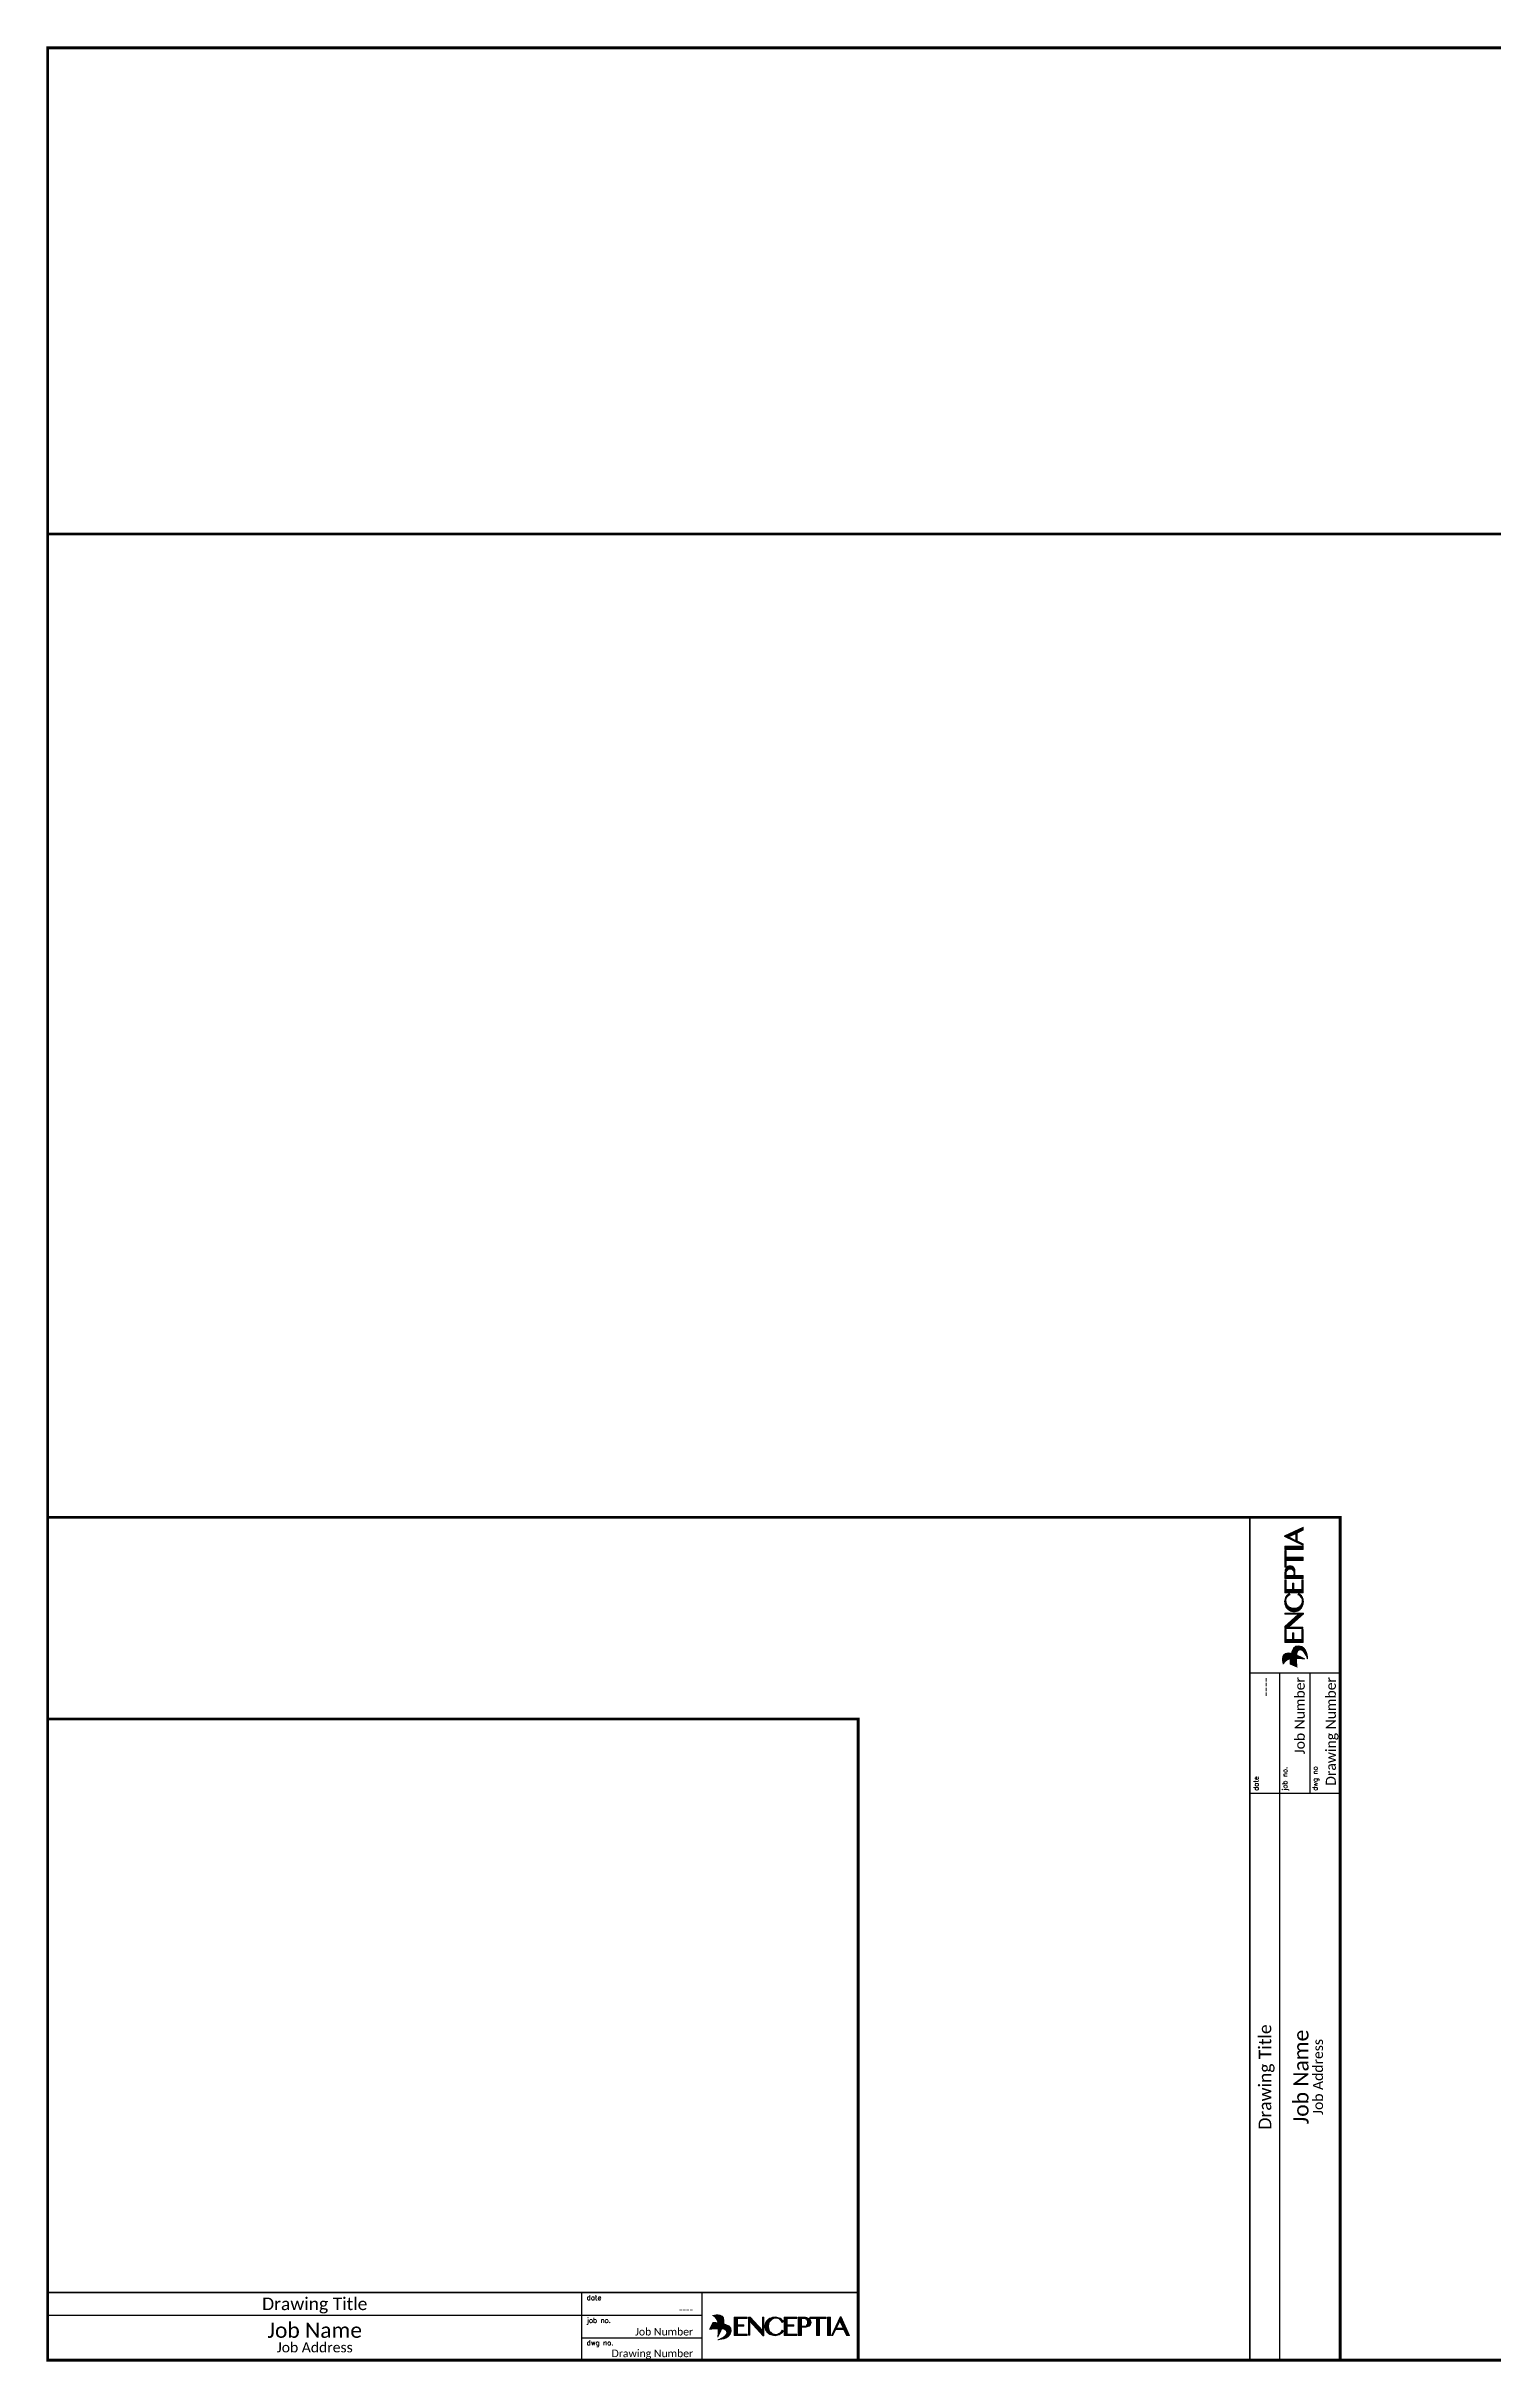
# Model space of a CAD drawing. Header units: inches. Extents: x -39 to 112, y -13 to 70.
# Drawn here: x 0.53 to 18.55, y 14.54 to 43.39 of the extents above; entities that cross this region are included whole.
import ezdxf
from ezdxf.enums import TextEntityAlignment as Align

# ---------------------------------------------------------------- set-up
doc = ezdxf.new("R2010")
doc.units = ezdxf.units.IN
doc.header["$MEASUREMENT"] = 0
doc.layers.add('ANNO-TTLB', color=7, linetype='Continuous')
doc.layers.add('ANNO-TTLB-TXT', color=8, linetype='Continuous')
doc.styles.add('AnnoText', font='calibri.ttf')
doc.styles.add('TTLB-Text', font='romans.shx')

# ---------------------------------------------------------------- blocks, each defined once
blk = doc.blocks.new('CompanyLogo')
at = {"true_color": 0x791d52}
h = blk.add_hatch(color=226, dxfattribs=at)
h.dxf.hatch_style = 2
edge = h.paths.add_edge_path()
edge.add_spline(control_points=[(0.18, 0.239), (0.176, 0.346), (0.039, 0.302), (0.039, 0.302), (0.039, 0.302), (0.098, 0.275), (0.107, 0.208), (0.115, 0.141), (0.104, 0.033), (0.104, 0.033), (0.104, 0.033), (0.181, 0.177), (0.18, 0.239)], knot_values=[0, 0, 0, 0, 1, 1, 1, 2, 2, 2, 3, 3, 3, 4, 4, 4, 4], degree=3, periodic=0)
at = {"true_color": 0x647934}
h = blk.add_hatch(color=77, dxfattribs=at)
h.dxf.hatch_style = 2
edge = h.paths.add_edge_path()
edge.add_spline(control_points=[(0.04, 0.216), (0.04, 0.216), (0, 0.13), (0, 0.13), (0, 0.13), (0.181, 0.154), (0.208, 0.116), (0.254, 0.05), (0.104, 0), (0.104, 0), (0.104, 0), (0.258, -0.002), (0.269, 0.106), (0.285, 0.222), (0.04, 0.216), (0.04, 0.216)], knot_values=[0, 0, 0, 0, 1, 1, 1, 2, 2, 2, 3, 3, 3, 4, 4, 4, 5, 5, 5, 5], degree=3, periodic=0)
at = {"true_color": 0x2c5678}
for points in [[(0.309, 0.28), (0.309, 0.054), (0.469, 0.054), (0.469, 0.07), (0.348, 0.07), (0.348, 0.171), (0.429, 0.171), (0.429, 0.187), (0.348, 0.187), (0.348, 0.265), (0.469, 0.265), (0.469, 0.28)], [(0.485, 0.056), (0.501, 0.056), (0.501, 0.233), (0.502, 0.233), (0.667, 0.05), (0.676, 0.05), (0.676, 0.28), (0.661, 0.28), (0.661, 0.116), (0.659, 0.116), (0.507, 0.28), (0.485, 0.28)], [(0.929, 0.28), (0.929, 0.054), (1.088, 0.054), (1.088, 0.07), (0.968, 0.07), (0.968, 0.171), (1.049, 0.171), (1.049, 0.187), (0.968, 0.187), (0.968, 0.265), (1.088, 0.265), (1.088, 0.28)], [(1.249, 0.28), (1.249, 0.265), (1.332, 0.265), (1.332, 0.054), (1.371, 0.054), (1.371, 0.265), (1.453, 0.265), (1.453, 0.28)], [(1.468, 0.054), (1.507, 0.054), (1.507, 0.28), (1.468, 0.28)]]:
    blk.add_hatch(color=167, dxfattribs=at).paths.add_polyline_path(points)
h = blk.add_hatch(color=167, dxfattribs=at)
edge = h.paths.add_edge_path()
edge.add_spline(control_points=[(0.744, 0.209), (0.749, 0.222), (0.755, 0.232), (0.764, 0.241), (0.773, 0.25), (0.783, 0.257), (0.794, 0.261), (0.805, 0.266), (0.818, 0.269), (0.831, 0.269), (0.846, 0.269), (0.86, 0.264), (0.872, 0.256), (0.883, 0.247), (0.894, 0.234), (0.904, 0.216), (0.904, 0.216), (0.92, 0.227), (0.92, 0.227), (0.915, 0.234), (0.91, 0.242), (0.903, 0.248), (0.897, 0.256), (0.889, 0.262), (0.881, 0.267), (0.872, 0.272), (0.863, 0.276), (0.853, 0.279), (0.843, 0.283), (0.831, 0.284), (0.819, 0.284), (0.807, 0.284), (0.795, 0.283), (0.783, 0.28), (0.772, 0.277), (0.762, 0.273), (0.752, 0.268), (0.743, 0.263), (0.734, 0.256), (0.726, 0.249), (0.719, 0.242), (0.712, 0.234), (0.707, 0.225), (0.701, 0.216), (0.697, 0.207), (0.694, 0.197), (0.691, 0.187), (0.69, 0.177), (0.69, 0.167), (0.69, 0.156), (0.691, 0.146), (0.694, 0.136), (0.697, 0.126), (0.701, 0.117), (0.706, 0.109), (0.711, 0.1), (0.718, 0.092), (0.726, 0.085), (0.733, 0.078), (0.742, 0.072), (0.751, 0.067), (0.76, 0.062), (0.771, 0.058), (0.782, 0.055), (0.793, 0.052), (0.805, 0.05), (0.817, 0.05), (0.831, 0.05), (0.842, 0.052), (0.853, 0.055), (0.864, 0.058), (0.873, 0.062), (0.881, 0.068), (0.89, 0.073), (0.897, 0.079), (0.904, 0.086), (0.91, 0.093), (0.915, 0.1), (0.92, 0.108), (0.92, 0.108), (0.904, 0.118), (0.904, 0.118), (0.901, 0.112), (0.897, 0.105), (0.892, 0.099), (0.887, 0.093), (0.881, 0.087), (0.875, 0.083), (0.868, 0.078), (0.861, 0.074), (0.854, 0.071), (0.846, 0.068), (0.839, 0.066), (0.831, 0.066), (0.817, 0.066), (0.805, 0.068), (0.793, 0.073), (0.782, 0.077), (0.772, 0.084), (0.764, 0.093), (0.755, 0.101), (0.748, 0.112), (0.744, 0.124), (0.739, 0.137), (0.736, 0.151), (0.736, 0.167), (0.736, 0.182), (0.739, 0.197), (0.744, 0.209)], knot_values=[0, 0, 0, 0, 1, 1, 1, 2, 2, 2, 3, 3, 3, 4, 4, 4, 5, 5, 5, 6, 6, 6, 7, 7, 7, 8, 8, 8, 9, 9, 9, 10, 10, 10, 11, 11, 11, 12, 12, 12, 13, 13, 13, 14, 14, 14, 15, 15, 15, 16, 16, 16, 17, 17, 17, 18, 18, 18, 19, 19, 19, 20, 20, 20, 21, 21, 21, 22, 22, 22, 23, 23, 23, 24, 24, 24, 25, 25, 25, 26, 26, 26, 27, 27, 27, 28, 28, 28, 29, 29, 29, 30, 30, 30, 31, 31, 31, 32, 32, 32, 33, 33, 33, 34, 34, 34, 35, 35, 35, 36, 36, 36, 36], degree=3, periodic=0)
h = blk.add_hatch(color=167, dxfattribs=at)
edge = h.paths.add_edge_path()
edge.add_spline(control_points=[(1.144, 0.265), (1.144, 0.265), (1.171, 0.265), (1.171, 0.265), (1.178, 0.265), (1.185, 0.263), (1.191, 0.261), (1.197, 0.259), (1.203, 0.255), (1.207, 0.251), (1.212, 0.247), (1.215, 0.241), (1.218, 0.235), (1.221, 0.229), (1.222, 0.222), (1.222, 0.214), (1.222, 0.208), (1.221, 0.202), (1.219, 0.196), (1.217, 0.19), (1.214, 0.185), (1.21, 0.181), (1.206, 0.177), (1.201, 0.173), (1.194, 0.171), (1.188, 0.169), (1.181, 0.167), (1.173, 0.167), (1.168, 0.167), (1.163, 0.168), (1.158, 0.169), (1.153, 0.17), (1.148, 0.171), (1.144, 0.172), (1.144, 0.172), (1.144, 0.265), (1.144, 0.265)], knot_values=[0, 0, 0, 0, 1, 1, 1, 2, 2, 2, 3, 3, 3, 4, 4, 4, 5, 5, 5, 6, 6, 6, 7, 7, 7, 8, 8, 8, 9, 9, 9, 10, 10, 10, 11, 11, 11, 12, 12, 12, 12], degree=3, periodic=0)
edge = h.paths.add_edge_path()
edge.add_spline(control_points=[(1.105, 0.054), (1.105, 0.054), (1.144, 0.054), (1.144, 0.054), (1.144, 0.054), (1.144, 0.16), (1.144, 0.16), (1.146, 0.159), (1.149, 0.158), (1.152, 0.158), (1.156, 0.158), (1.16, 0.157), (1.164, 0.157), (1.168, 0.157), (1.172, 0.156), (1.176, 0.156), (1.181, 0.156), (1.185, 0.156), (1.189, 0.156), (1.198, 0.156), (1.208, 0.157), (1.217, 0.159), (1.226, 0.162), (1.234, 0.165), (1.241, 0.17), (1.248, 0.175), (1.254, 0.182), (1.258, 0.189), (1.263, 0.197), (1.265, 0.206), (1.265, 0.216), (1.265, 0.226), (1.263, 0.235), (1.258, 0.243), (1.254, 0.251), (1.247, 0.258), (1.24, 0.263), (1.232, 0.269), (1.223, 0.273), (1.212, 0.276), (1.201, 0.279), (1.19, 0.28), (1.178, 0.28), (1.178, 0.28), (1.105, 0.28), (1.105, 0.28), (1.105, 0.28), (1.105, 0.054), (1.105, 0.054)], knot_values=[0, 0, 0, 0, 1, 1, 1, 2, 2, 2, 3, 3, 3, 4, 4, 4, 5, 5, 5, 6, 6, 6, 7, 7, 7, 8, 8, 8, 9, 9, 9, 10, 10, 10, 11, 11, 11, 12, 12, 12, 13, 13, 13, 14, 14, 14, 15, 15, 15, 16, 16, 16, 16], degree=3, periodic=0)
h = blk.add_hatch(color=167, dxfattribs=at)
h.paths.add_polyline_path([(1.623, 0.233), (1.664, 0.144), (1.58, 0.144)])
h.paths.add_polyline_path([(1.628, 0.284), (1.518, 0.054), (1.538, 0.054), (1.574, 0.128), (1.671, 0.128), (1.706, 0.054), (1.745, 0.054), (1.638, 0.284)])
at = {"lineweight": 0}
for points in [[(0.309, 0.28), (0.309, 0.054), (0.469, 0.054), (0.469, 0.07), (0.348, 0.07), (0.348, 0.171), (0.429, 0.171), (0.429, 0.187), (0.348, 0.187), (0.348, 0.265), (0.469, 0.265), (0.469, 0.28), (0.309, 0.28)], [(0.485, 0.056), (0.501, 0.056), (0.501, 0.233), (0.502, 0.233), (0.667, 0.05), (0.676, 0.05), (0.676, 0.28), (0.661, 0.28), (0.661, 0.116), (0.659, 0.116), (0.507, 0.28), (0.485, 0.28), (0.485, 0.056)], [(0.929, 0.28), (0.929, 0.054), (1.088, 0.054), (1.088, 0.07), (0.968, 0.07), (0.968, 0.171), (1.049, 0.171), (1.049, 0.187), (0.968, 0.187), (0.968, 0.265), (1.088, 0.265), (1.088, 0.28), (0.929, 0.28)], [(1.249, 0.28), (1.249, 0.265), (1.332, 0.265), (1.332, 0.054), (1.371, 0.054), (1.371, 0.265), (1.453, 0.265), (1.453, 0.28), (1.249, 0.28)], [(1.468, 0.054), (1.507, 0.054), (1.507, 0.28), (1.468, 0.28), (1.468, 0.054)], [(1.628, 0.284), (1.518, 0.054), (1.538, 0.054), (1.574, 0.128), (1.671, 0.128), (1.706, 0.054), (1.745, 0.054), (1.638, 0.284), (1.628, 0.284)], [(1.623, 0.233), (1.664, 0.144), (1.58, 0.144), (1.623, 0.233)]]:
    blk.add_lwpolyline(points, dxfattribs=at)
for points, knots in [([(0.18, 0.239), (0.176, 0.346), (0.039, 0.302), (0.039, 0.302), (0.039, 0.302), (0.098, 0.275), (0.107, 0.208), (0.115, 0.141), (0.104, 0.033), (0.104, 0.033), (0.104, 0.033), (0.181, 0.177), (0.18, 0.239)], [0, 0, 0, 0, 1, 1, 1, 2, 2, 2, 3, 3, 3, 4, 4, 4, 4]), ([(0.04, 0.216), (0.04, 0.216), (0, 0.13), (0, 0.13), (0, 0.13), (0.181, 0.154), (0.208, 0.116), (0.254, 0.05), (0.104, 0), (0.104, 0), (0.104, 0), (0.258, -0.002), (0.269, 0.106), (0.285, 0.222), (0.04, 0.216), (0.04, 0.216)], [0, 0, 0, 0, 1, 1, 1, 2, 2, 2, 3, 3, 3, 4, 4, 4, 5, 5, 5, 5]), ([(0.744, 0.209), (0.749, 0.222), (0.755, 0.232), (0.764, 0.241), (0.773, 0.25), (0.783, 0.257), (0.794, 0.261), (0.805, 0.266), (0.818, 0.269), (0.831, 0.269), (0.846, 0.269), (0.86, 0.264), (0.872, 0.256), (0.883, 0.247), (0.894, 0.234), (0.904, 0.216), (0.904, 0.216), (0.92, 0.227), (0.92, 0.227), (0.915, 0.234), (0.91, 0.242), (0.903, 0.248), (0.897, 0.256), (0.889, 0.262), (0.881, 0.267), (0.872, 0.272), (0.863, 0.276), (0.853, 0.279), (0.843, 0.283), (0.831, 0.284), (0.819, 0.284), (0.807, 0.284), (0.795, 0.283), (0.783, 0.28), (0.772, 0.277), (0.762, 0.273), (0.752, 0.268), (0.743, 0.263), (0.734, 0.256), (0.726, 0.249), (0.719, 0.242), (0.712, 0.234), (0.707, 0.225), (0.701, 0.216), (0.697, 0.207), (0.694, 0.197), (0.691, 0.187), (0.69, 0.177), (0.69, 0.167), (0.69, 0.156), (0.691, 0.146), (0.694, 0.136), (0.697, 0.126), (0.701, 0.117), (0.706, 0.109), (0.711, 0.1), (0.718, 0.092), (0.726, 0.085), (0.733, 0.078), (0.742, 0.072), (0.751, 0.067), (0.76, 0.062), (0.771, 0.058), (0.782, 0.055), (0.793, 0.052), (0.805, 0.05), (0.817, 0.05), (0.831, 0.05), (0.842, 0.052), (0.853, 0.055), (0.864, 0.058), (0.873, 0.062), (0.881, 0.068), (0.89, 0.073), (0.897, 0.079), (0.904, 0.086), (0.91, 0.093), (0.915, 0.1), (0.92, 0.108), (0.92, 0.108), (0.904, 0.118), (0.904, 0.118), (0.901, 0.112), (0.897, 0.105), (0.892, 0.099), (0.887, 0.093), (0.881, 0.087), (0.875, 0.083), (0.868, 0.078), (0.861, 0.074), (0.854, 0.071), (0.846, 0.068), (0.839, 0.066), (0.831, 0.066), (0.817, 0.066), (0.805, 0.068), (0.793, 0.073), (0.782, 0.077), (0.772, 0.084), (0.764, 0.093), (0.755, 0.101), (0.748, 0.112), (0.744, 0.124), (0.739, 0.137), (0.736, 0.151), (0.736, 0.167), (0.736, 0.182), (0.739, 0.197), (0.744, 0.209)], [0, 0, 0, 0, 1, 1, 1, 2, 2, 2, 3, 3, 3, 4, 4, 4, 5, 5, 5, 6, 6, 6, 7, 7, 7, 8, 8, 8, 9, 9, 9, 10, 10, 10, 11, 11, 11, 12, 12, 12, 13, 13, 13, 14, 14, 14, 15, 15, 15, 16, 16, 16, 17, 17, 17, 18, 18, 18, 19, 19, 19, 20, 20, 20, 21, 21, 21, 22, 22, 22, 23, 23, 23, 24, 24, 24, 25, 25, 25, 26, 26, 26, 27, 27, 27, 28, 28, 28, 29, 29, 29, 30, 30, 30, 31, 31, 31, 32, 32, 32, 33, 33, 33, 34, 34, 34, 35, 35, 35, 36, 36, 36, 36]), ([(1.105, 0.054), (1.105, 0.054), (1.144, 0.054), (1.144, 0.054), (1.144, 0.054), (1.144, 0.16), (1.144, 0.16), (1.146, 0.159), (1.149, 0.158), (1.152, 0.158), (1.156, 0.158), (1.16, 0.157), (1.164, 0.157), (1.168, 0.157), (1.172, 0.156), (1.176, 0.156), (1.181, 0.156), (1.185, 0.156), (1.189, 0.156), (1.198, 0.156), (1.208, 0.157), (1.217, 0.159), (1.226, 0.162), (1.234, 0.165), (1.241, 0.17), (1.248, 0.175), (1.254, 0.182), (1.258, 0.189), (1.263, 0.197), (1.265, 0.206), (1.265, 0.216), (1.265, 0.226), (1.263, 0.235), (1.258, 0.243), (1.254, 0.251), (1.247, 0.258), (1.24, 0.263), (1.232, 0.269), (1.223, 0.273), (1.212, 0.276), (1.201, 0.279), (1.19, 0.28), (1.178, 0.28), (1.178, 0.28), (1.105, 0.28), (1.105, 0.28), (1.105, 0.28), (1.105, 0.054), (1.105, 0.054)], [0, 0, 0, 0, 1, 1, 1, 2, 2, 2, 3, 3, 3, 4, 4, 4, 5, 5, 5, 6, 6, 6, 7, 7, 7, 8, 8, 8, 9, 9, 9, 10, 10, 10, 11, 11, 11, 12, 12, 12, 13, 13, 13, 14, 14, 14, 15, 15, 15, 16, 16, 16, 16]), ([(1.144, 0.265), (1.144, 0.265), (1.171, 0.265), (1.171, 0.265), (1.178, 0.265), (1.185, 0.263), (1.191, 0.261), (1.197, 0.259), (1.203, 0.255), (1.207, 0.251), (1.212, 0.247), (1.215, 0.241), (1.218, 0.235), (1.221, 0.229), (1.222, 0.222), (1.222, 0.214), (1.222, 0.208), (1.221, 0.202), (1.219, 0.196), (1.217, 0.19), (1.214, 0.185), (1.21, 0.181), (1.206, 0.177), (1.201, 0.173), (1.194, 0.171), (1.188, 0.169), (1.181, 0.167), (1.173, 0.167), (1.168, 0.167), (1.163, 0.168), (1.158, 0.169), (1.153, 0.17), (1.148, 0.171), (1.144, 0.172), (1.144, 0.172), (1.144, 0.265), (1.144, 0.265)], [0, 0, 0, 0, 1, 1, 1, 2, 2, 2, 3, 3, 3, 4, 4, 4, 5, 5, 5, 6, 6, 6, 7, 7, 7, 8, 8, 8, 9, 9, 9, 10, 10, 10, 11, 11, 11, 12, 12, 12, 12])]:
    blk.add_open_spline(points, degree=3, knots=knots, dxfattribs=at)
blk = doc.blocks.new('TTLB_11x17')
at = {"layer": 'ANNO-TTLB'}
for p, q in [((16.685, 8.844), (15.56, 8.844)), ((15.935, 0.285), (15.935, 8.844)), ((16.31, 7.344), (16.31, 8.844)), ((16.685, 7.344), (15.56, 7.344))]:
    blk.add_line(p, q, dxfattribs=at)
at = {"layer": 'ANNO-TTLB', "const_width": 0.0352}
blk.add_lwpolyline([(0.586, 0.285), (0.586, 10.785), (16.685, 10.785), (16.685, 0.285)], close=True, dxfattribs=at)
at = {"layer": 'ANNO-TTLB', "const_width": 0.0234}
blk.add_lwpolyline([(15.56, 10.785), (15.56, 0.285)], dxfattribs=at)
at = {"rotation": 90}
blk.add_blockref('CompanyLogo', (16.277, 8.918), dxfattribs=at)
at = {"layer": 'ANNO-TTLB-TXT', "style": 'TTLB-Text'}
for s, p in [('date', (15.667, 7.379)), ('job no.', (16.026, 7.379)), ('dwg no', (16.401, 7.379))]:
    blk.add_text(s, height=0.0625, rotation=90, dxfattribs=at).set_placement(p)
at = {"layer": 'ANNO-TTLB-TXT', "insert": (15.818, 8.791), "char_height": 0.125, "attachment_point": 9, "rotation": 90, "style": 'AnnoText'}
blk.add_mtext('----', dxfattribs=at)
at = {"layer": 'ANNO-TTLB-TXT', "style": 'AnnoText'}
blk.add_attdef('JOBNUMBER', text='', height=0.125, rotation=90, dxfattribs=at).set_placement((16.281, 8.796), align=Align.BOTTOM_RIGHT)
for tag, height, p in [('JOBNAME', 0.188, (16.196, 3.814)), ('JOBADDRESS', 0.125, (16.408, 3.814))]:
    blk.add_attdef(tag, text='', height=height, rotation=90, dxfattribs=at).set_placement(p, align=Align.MIDDLE_CENTER)
blk = doc.blocks.new('TTLB_24x36')
at = {"layer": 'ANNO-TTLB'}
for p, q in [((35.888, 5.122), (35.888, 8.747)), ((36.263, 5.122), (36.263, 8.747)), ((36.638, 5.122), (36.638, 8.747)), ((37.013, 5.122), (37.013, 8.747)), ((37.388, 5.122), (37.388, 8.747)), ((35.513, 6.372), (37.388, 6.372)), ((35.513, 5.622), (37.388, 5.622)), ((35.513, 4.747), (37.763, 4.747)), ((35.513, 4.497), (37.763, 4.497)), ((35.513, 4.247), (37.763, 4.247)), ((35.513, 3.997), (37.763, 3.997))]:
    blk.add_line(p, q, dxfattribs=at)
for points, const_width in [([(3.193, 0.997), (3.193, 23.747), (35.388, 23.747), (35.388, 0.997)], 0.0352), ([(37.763, 18.497), (35.513, 18.497), (35.513, 23.747), (37.763, 23.747)], 0.0234), ([(35.513, 18.372), (37.763, 18.372), (37.763, 8.872), (35.513, 8.872)], 0.0234), ([(35.513, 8.747), (37.763, 8.747), (37.763, 5.122), (35.513, 5.122)], 0.0234), ([(35.513, 4.997), (37.763, 4.997), (37.763, 3.747), (35.513, 3.747)], 0.0234), ([(35.513, 3.622), (37.763, 3.622), (37.763, 2.122), (35.513, 2.122)], 0.0234), ([(35.513, 1.997), (37.763, 1.997), (37.763, 0.997), (35.513, 0.997)], 0.0234)]:
    blk.add_lwpolyline(points, close=True, dxfattribs=dict(at, const_width=const_width))
blk.add_blockref('CompanyLogo', (35.792, 22.863))
at = {"layer": 'ANNO-TTLB-TXT', "style": 'TTLB-Text'}
blk.add_text('DESCRIPTION', height=0.0625, rotation=90, dxfattribs=at).set_placement((37.201, 6.434), align=Align.MIDDLE_LEFT)
for s, p in [('DATE', (37.201, 5.997)), ('ISSUE:', (37.576, 5.497)), ('MARK', (37.201, 5.372))]:
    blk.add_text(s, height=0.0625, rotation=90, dxfattribs=at).set_placement(p, align=Align.MIDDLE_CENTER)
for s, p in [('Project No.:', (35.576, 4.934)), ('Drawn By:', (35.576, 4.684)), ('Checked By:', (35.576, 4.434)), ('Gov Auth:', (35.576, 4.184)), ('Sheet Title', (35.576, 3.559)), ('Sheet No.', (35.576, 1.934))]:
    blk.add_text(s, height=0.0625, dxfattribs=at).set_placement(p, align=Align.TOP_LEFT)
at = {"layer": 'ANNO-TTLB-TXT', "char_height": 0.125, "attachment_point": 4, "rotation": 90, "style": 'AnnoText'}
for s, insert, width in [('{\\H1.25x;Enceptia\\P}10010 San Pedro Ave\\PSuite 825\\PSan Antonio, TX 78216', (36.278, 18.811), 3.11876), ('\\pt0.25;\\PP: (800) 454-5499\\PF: (555) 555-5555', (37.148, 18.811), 1.61917)]:
    blk.add_mtext(s, dxfattribs=dict(at, insert=insert, width=width))
at = {"layer": 'ANNO-TTLB-TXT', "insert": (37.576, 5.748), "char_height": 0.0938, "attachment_point": 4, "rotation": 90, "style": 'AnnoText'}
blk.add_mtext('----', dxfattribs=at)
at = {"layer": 'ANNO-TTLB-TXT', "style": 'AnnoText'}
for tag, height, p in [('JOBNAME', 0.312, (36.402, 13.622)), ('JOBADDRESS', 0.188, (36.851, 13.622))]:
    blk.add_attdef(tag, text='', height=height, rotation=90, dxfattribs=at).set_placement(p, align=Align.MIDDLE_CENTER)
for tag, p in [('JOBNUMBER', (36.583, 4.809)), ('DETAILER', (36.583, 4.559))]:
    blk.add_attdef(tag, text='', height=0.0938, dxfattribs=at).set_placement(p, align=Align.BOTTOM_LEFT)
blk = doc.blocks.new('TTLB_30x42')
at = {"layer": 'ANNO-TTLB', "const_width": 0.0352}
blk.add_lwpolyline([(2.047, 30.082), (39.937, 30.082), (39.937, 1.274), (2.047, 1.274)], close=True, dxfattribs=at)
at = {"layer": 'ANNO-TTLB-TXT', "style": 'AnnoText'}
for tag, height, p in [('JOBNAME', 0.312, (40.951, 13.524)), ('JOBADDRESS', 0.188, (41.399, 13.524))]:
    blk.add_attdef(tag, text='', height=height, rotation=90, dxfattribs=at).set_placement(p, align=Align.MIDDLE_CENTER)
for tag, p in [('JOBNUMBER', (41.132, 5.054)), ('DETAILER', (41.132, 4.804))]:
    blk.add_attdef(tag, text='', height=0.0938, dxfattribs=at).set_placement(p, align=Align.BOTTOM_LEFT)
blk = doc.blocks.new('TTLB_Text_11x17')
at = {"layer": 'ANNO-TTLB-TXT', "style": 'AnnoText'}
blk.add_attdef('DWGNUMBER', text='', height=0.125, rotation=90, dxfattribs=at).set_placement((16.668, 8.796), align=Align.BOTTOM_RIGHT)
blk.add_attdef('DRAWINGTITLE', text='', height=0.156, rotation=90, dxfattribs=at).set_placement((15.748, 3.814), align=Align.MIDDLE_CENTER)
blk = doc.blocks.new('TTLB_Text_85x11')
at = {"layer": 'ANNO-TTLB-TXT', "style": 'AnnoText'}
blk.add_attdef('DRAWINGTITLE', text='', height=0.156, dxfattribs=at).set_placement((3.877, 1.005), align=Align.MIDDLE_CENTER)
blk.add_attdef('DWGNUMBER', text='', height=0.0938, dxfattribs=at).set_placement((8.59, 0.313), align=Align.BOTTOM_RIGHT)
blk = doc.blocks.new('TTLB_85x11')
at = {"layer": 'ANNO-TTLB'}
for p, q in [((7.204, 0.302), (7.204, 1.146)), ((8.704, 0.302), (8.704, 1.146)), ((0.551, 0.865), (8.704, 0.865)), ((7.204, 0.583), (8.704, 0.583))]:
    blk.add_line(p, q, dxfattribs=at)
at = {"layer": 'ANNO-TTLB', "const_width": 0.0352}
blk.add_lwpolyline([(0.551, 8.29), (10.645, 8.29), (10.645, 0.302), (0.551, 0.302)], close=True, dxfattribs=at)
at = {"layer": 'ANNO-TTLB', "const_width": 0.0234}
blk.add_lwpolyline([(10.645, 1.146), (0.551, 1.146)], dxfattribs=at)
blk.add_blockref('CompanyLogo', (8.794, 0.558))
at = {"layer": 'ANNO-TTLB-TXT', "style": 'TTLB-Text'}
for s, p in [('date', (7.265, 1.052)), ('job no.', (7.265, 0.77)), ('dwg no.', (7.265, 0.489))]:
    blk.add_text(s, height=0.0625, dxfattribs=at).set_placement(p)
at = {"layer": 'ANNO-TTLB-TXT', "insert": (8.59, 0.888), "char_height": 0.0938, "attachment_point": 9, "style": 'AnnoText'}
blk.add_mtext('----', dxfattribs=at)
at = {"layer": 'ANNO-TTLB-TXT', "style": 'AnnoText'}
for tag, height, p in [('JOBNAME', 0.188, (3.877, 0.676)), ('JOBADDRESS', 0.125, (3.877, 0.463))]:
    blk.add_attdef(tag, text='', height=height, dxfattribs=at).set_placement(p, align=Align.MIDDLE_CENTER)
blk.add_attdef('JOBNUMBER', text='', height=0.0938, dxfattribs=at).set_placement((8.59, 0.583), align=Align.BOTTOM_RIGHT)
blk = doc.blocks.new('AnnotationResources')
at = {"layer": 'ANNO-TTLB-TXT'}
blk.add_blockref('TTLB_30x42', (-1.4957, 13.2883), dxfattribs=at)
blk.add_blockref('TTLB_30x42', (-1.4957, 13.2883), dxfattribs=at)
for name, p, values in [('TTLB_24x36', (-2.6419, 13.5659), {'JOBNAME': 'Job Name', 'JOBNUMBER': 'Job Number', 'JOBADDRESS': 'Job Address', 'DETAILER': 'Detailer'}), ('TTLB_11x17', (-0.0349, 14.2775), {'JOBNAME': 'Job Name', 'JOBNUMBER': 'Job Number', 'JOBADDRESS': 'Job Address'}), ('TTLB_Text_11x17', (-0.0349, 14.2775), {'DWGNUMBER': 'Drawing Number', 'DRAWINGTITLE': 'Drawing Title'}), ('TTLB_85x11', (0, 14.2604), {'JOBNAME': 'Job Name', 'JOBNUMBER': 'Job Number', 'JOBADDRESS': 'Job Address'}), ('TTLB_Text_85x11', (0, 14.2604), {'DWGNUMBER': 'Drawing Number', 'DRAWINGTITLE': 'Drawing Title'})]:
    blk.add_blockref(name, p, dxfattribs=at).add_auto_attribs(values)

msp = doc.modelspace()

# ---------------------------------------------------------------- block references
msp.add_blockref('AnnotationResources', (0, 0))

doc.saveas('drawing.dxf')
